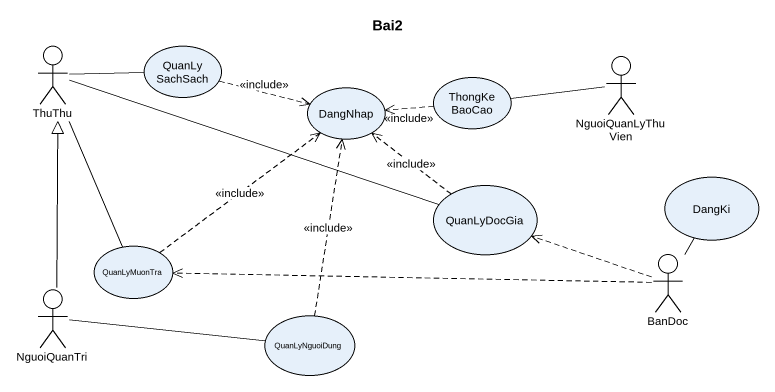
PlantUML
@startuml
title Bai2
actor ThuThu
usecase QuanLySachSach
usecase DangNhap
usecase ThongKeBaoCao
actor NguoiQuanLyThuVien
usecase QuanLyDocGia
usecase DangKi
usecase QuanLyMuonTra
actor BanDoc
actor NguoiQuanTri
usecase QuanLyNguoiDung
ThuThu -right- QuanLySachSach
ThuThu -right- QuanLyDocGia
ThuThu -- QuanLyMuonTra
QuanLySachSach .right.> DangNhap : <<include>>
ThongKeBaoCao .left.> DangNhap : <<include>>
NguoiQuanLyThuVien -left- ThongKeBaoCao
QuanLyDocGia .up.> DangNhap : <<include>>
QuanLyMuonTra .up.> DangNhap : <<include>>
BanDoc .left.> QuanLyDocGia
BanDoc -up- DangKi
BanDoc .left.> QuanLyMuonTra
NguoiQuanTri -up-|> ThuThu
NguoiQuanTri -right- QuanLyNguoiDung
QuanLyNguoiDung .up.> DangNhap : <<include>>
@enduml
